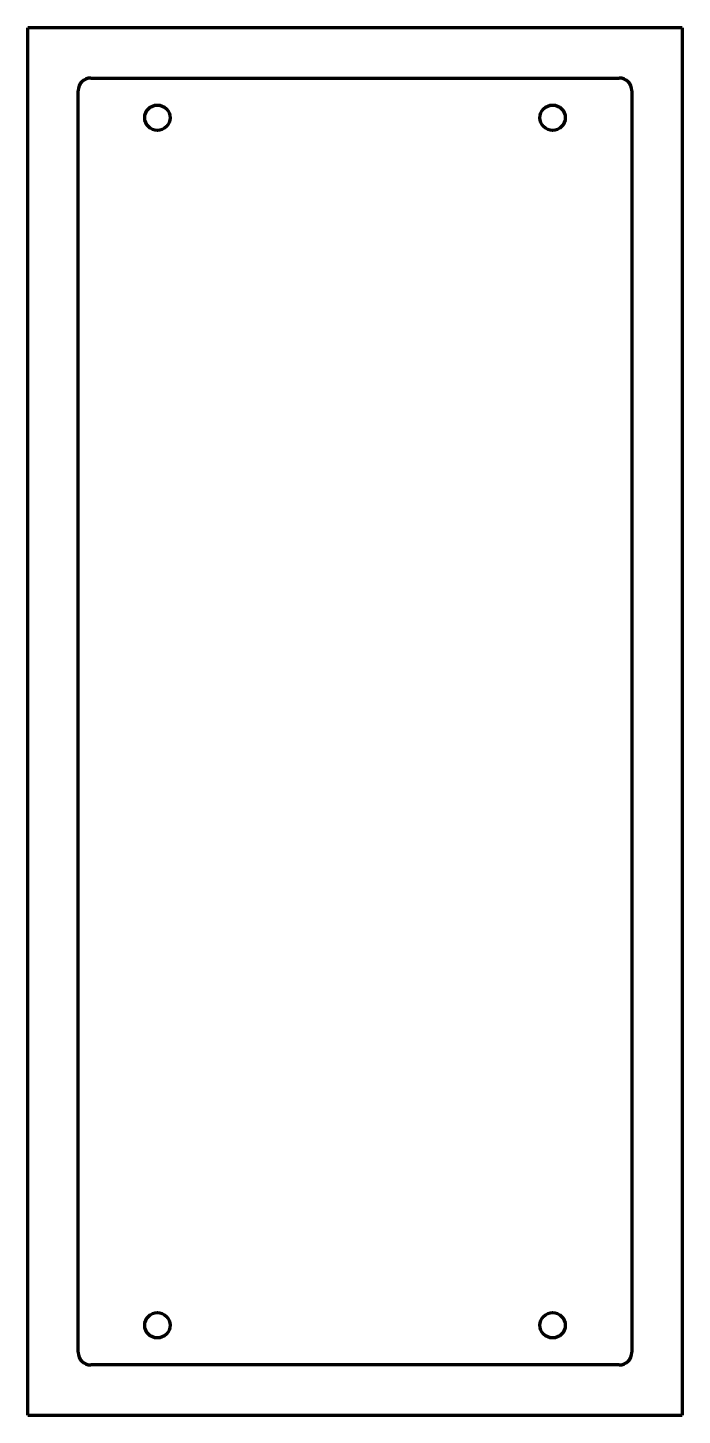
# Model space of a CAD drawing. Header units: millimetres. Extents: x 333 to 415, y 395 to 570.
import ezdxf

# ---------------------------------------------------------------- set-up
doc = ezdxf.new("R2010")
doc.units = ezdxf.units.MM
doc.layers.add('1', color=7, linetype='Continuous', true_color=0xffffff)

msp = doc.modelspace()

# ---------------------------------------------------------------- linework, layer by layer
at = {"layer": '1', "color": 8, "linetype": 'Continuous', "lineweight": 70}
for p, q in [((332.577016, 394.601815), (332.577016, 569.701815)), ((415.127016, 569.701815), (332.577016, 569.701815)), ((415.127016, 569.701815), (415.127016, 394.601815)), ((332.577016, 394.601815), (415.127016, 394.601815))]:
    msp.add_line(p, q, dxfattribs=at)
at = {"layer": '1', "color": 155, "linetype": 'Continuous', "lineweight": 70}
for p, q in [((340.527016, 563.351815), (407.177016, 563.351815)), ((338.927016, 402.551815), (338.927016, 561.751815)), ((408.777016, 561.751815), (408.777016, 402.551815)), ((407.177016, 400.951815), (340.527016, 400.951815))]:
    msp.add_line(p, q, dxfattribs=at)
for centre in [(348.927016, 558.351815), (398.777016, 558.351815), (348.927016, 405.951815), (398.777016, 405.951815)]:
    msp.add_circle(centre, 1.6, dxfattribs=at)
for centre, start, end in [((340.527016, 561.751815), 90, 180), ((407.177016, 561.751815), 0, 90), ((340.527016, 402.551815), 180, 270), ((407.177016, 402.551815), 270, 0)]:
    msp.add_arc(centre, 1.6, start, end, dxfattribs=at)

doc.saveas('drawing.dxf')
